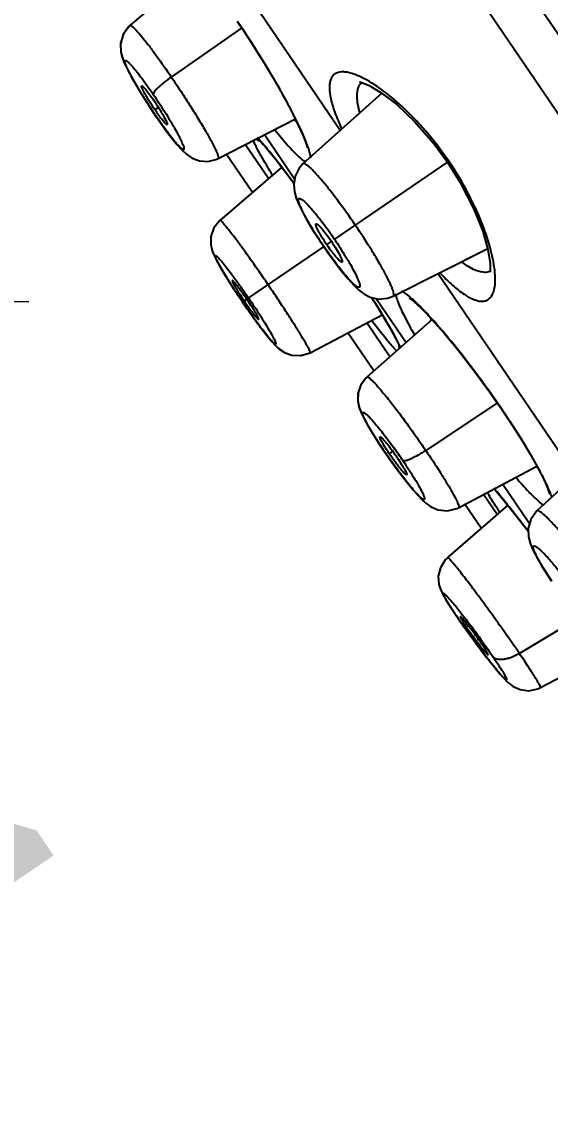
# Model space of a CAD drawing. Extents: x 0 to 1239, y 0 to 509.
# Drawn here: x 234.75 to 244.64, y 216.65 to 237.02 of the extents above; entities that cross this region are included whole.
import ezdxf

# ---------------------------------------------------------------- set-up
doc = ezdxf.new("R2010")
doc.units = 0
doc.header["$LTSCALE"] = 10
doc.header["$MEASUREMENT"] = 0
doc.header["$PDMODE"] = 3
doc.header["$PDSIZE"] = -10
doc.layers.get('0').update_dxf_attribs({"linetype": 'CONTINUOUS'})
doc.layers.get('DEFPOINTS').update_dxf_attribs({"linetype": 'CONTINUOUS'})
doc.styles.add('Daelim Dimension', font='')
doc.styles.get('Daelim Dimension').set_extended_font_data('NanumGothic')
doc.dimstyles.new('DEFAULT', dxfattribs={"dimscale": 2, "dimtxt": 2, "dimasz": 2, "dimexe": 0, "dimexo": 2, "dimgap": 1, "dimtad": 1, "dimdec": 1, "dimzin": 9, "dimdsep": 46, "dimtxsty": 'Daelim Dimension', "dimcen": 0.5, "dimclrd": 252, "dimclre": 252, "dimclrt": 3, "dimadec": 1, "dimazin": 0, "dimtfac": 1, "dimtdec": 1, "dimtix": 1, "dimtmove": 0, "dimatfit": 3, "dimfxl": 1, "dimtolj": 1, "dimtzin": 1, "dimlwd": 9, "dimlwe": 9, "dimarcsym": 0})

# ---------------------------------------------------------------- blocks, each defined once
blk = doc.blocks.new('*D3')
at = {"color": 5, "lineweight": 9, "ltscale": 0.5, "transparency": 16777216}
for p, q in [((239.661, 280.105), (348.211, 280.105)), ((348.211, 276.105), (348.211, 73.467)), ((322.728, 69.467), (348.211, 69.467))]:
    blk.add_line(p, q, dxfattribs=at)
at = {"color": 5, "ltscale": 0.5, "transparency": 16777216}
for points in [[(347.545, 276.105), (348.878, 276.105), (348.211, 280.105)], [(347.545, 73.467), (348.878, 73.467), (348.211, 69.467)]]:
    blk.add_solid(points, dxfattribs=at)
at = {"layer": 'DEFPOINTS', "color": 0, "ltscale": 0.5, "transparency": 16777216}
for p in [(235.661, 280.105), (318.728, 69.467), (348.211, 69.467)]:
    blk.add_point(p, dxfattribs=at)
at = {"color": 7, "ltscale": 0.5, "transparency": 16777216, "insert": (342.975, 174.786), "char_height": 6, "attachment_point": 5, "rotation": 90, "style": 'Daelim Dimension'}
blk.add_mtext('\\A1;211', dxfattribs=at)
blk = doc.blocks.new('*D4')
at = {"color": 5, "lineweight": 9, "ltscale": 0.5, "transparency": 16777216}
for p, q in [((234.885, 231.775), (206.744, 231.775)), ((206.744, 72.896), (206.744, 227.775)), ((297.395, 68.896), (206.744, 68.896))]:
    blk.add_line(p, q, dxfattribs=at)
at = {"color": 5, "ltscale": 0.5, "transparency": 16777216}
for points in [[(206.077, 227.775), (207.411, 227.775), (206.744, 231.775)], [(206.077, 72.896), (207.411, 72.896), (206.744, 68.896)]]:
    blk.add_solid(points, dxfattribs=at)
at = {"layer": 'DEFPOINTS', "color": 0, "ltscale": 0.5, "transparency": 16777216}
for p in [(206.744, 231.775), (238.885, 231.775), (301.395, 68.896)]:
    blk.add_point(p, dxfattribs=at)
at = {"color": 7, "ltscale": 0.5, "transparency": 16777216, "insert": (201.474, 150.336), "char_height": 6, "attachment_point": 5, "rotation": 90, "style": 'Daelim Dimension'}
blk.add_mtext('\\A1;163', dxfattribs=at)
blk = doc.blocks.new('*D5')
at = {"color": 5, "lineweight": 9, "ltscale": 0.5, "transparency": 16777216}
for p, q in [((221.184, 268.962), (200.54, 254.933)), ((202.788, 251.625), (244.041, 190.921)), ((266.933, 201.642), (246.289, 187.613))]:
    blk.add_line(p, q, dxfattribs=at)
at = {"color": 5, "ltscale": 0.5, "transparency": 16777216}
for points in [[(203.339, 251.999), (202.237, 251.25), (200.54, 254.933)], [(244.592, 191.296), (243.489, 190.546), (246.289, 187.613)]]:
    blk.add_solid(points, dxfattribs=at)
at = {"layer": 'DEFPOINTS', "color": 0, "ltscale": 0.5, "transparency": 16777216}
for p in [(224.492, 271.21), (270.241, 203.89), (246.289, 187.613)]:
    blk.add_point(p, dxfattribs=at)
at = {"color": 7, "ltscale": 0.5, "transparency": 16777216, "insert": (229.031, 225.09), "char_height": 6, "attachment_point": 5, "rotation": 304.199, "style": 'Daelim Dimension'}
blk.add_mtext('\\A1;{\\H1.25x;\\C256;Ø}81', dxfattribs=at)

msp = doc.modelspace()

# ---------------------------------------------------------------- linework, layer by layer
at = {"color": 9, "linetype": 'Continuous'}
for p, q in [((266.31, 205.206), (224.188, 267.018)), ((223.751, 266.18), (265.371, 205.106)), ((240.715, 234.984), (238.282, 238.554)), ((238.871, 236.905), (237.553, 235.983)), ((237.312, 235.412), (237.246, 235.37)), ((237.257, 235.266), (237.26, 235.258)), ((239.3, 234.904), (239.86, 234.081)), ((242.745, 234.406), (240.606, 232.948)), ((240.407, 232.813), (238.997, 231.851)), ((240.548, 232.909), (240.461, 232.849)), ((244.975, 228.733), (242.54, 232.305)), ((238.885, 231.776), (238.885, 231.775)), ((238.964, 231.829), (238.914, 231.795)), ((241.388, 231.839), (241.948, 231.017)), ((243.654, 229.886), (242.314, 228.997)), ((243.739, 229.766), (243.73, 229.772)), ((241.538, 228.984), (241.532, 228.989)), ((241.695, 228.981), (241.632, 228.935)), ((243.755, 228.365), (244.257, 227.629)), ((243.941, 227.858), (243.923, 227.882)), ((242.894, 225.894), (242.883, 225.907)), ((245.186, 225.869), (244.067, 225.196)), ((243.105, 225.724), (243.07, 225.697))]:
    msp.add_line(p, q, dxfattribs=at)
at = {"color": 7, "linetype": 'Continuous'}
for p, q in [((238.041, 238.024), (236.779, 236.946)), ((236.779, 236.946), (236.779, 236.945)), ((236.718, 236.154), (236.783, 236.029)), ((236.78, 236.033), (236.864, 235.884)), ((236.861, 235.889), (236.962, 235.719)), ((236.96, 235.723), (237.075, 235.539)), ((241.495, 235.679), (240.017, 234.362)), ((237.073, 235.542), (237.196, 235.353)), ((241.77, 235.468), (242.106, 235.149)), ((237.195, 235.354), (237.26, 235.258)), ((237.196, 235.353), (237.26, 235.258)), ((237.26, 235.258), (237.329, 235.158)), ((238.428, 234.457), (239.874, 235.198)), ((242.106, 235.149), (242.465, 234.737)), ((239.37, 234.083), (238.937, 234.718)), ((242.465, 234.737), (242.721, 234.389)), ((239.069, 233.823), (238.583, 234.536)), ((239.618, 234.298), (238.463, 233.3)), ((240.017, 234.362), (240.017, 234.362)), ((242.721, 234.389), (242.958, 234.011)), ((242.958, 234.011), (243.21, 233.525)), ((238.463, 233.3), (238.463, 233.3)), ((240.204, 233.118), (240.329, 232.923)), ((240.329, 232.923), (240.404, 232.811)), ((240.404, 232.811), (240.48, 232.701)), ((240.48, 232.701), (240.616, 232.513)), ((241.706, 231.883), (243.473, 232.777)), ((238.711, 232.035), (238.826, 231.862)), ((238.826, 231.862), (238.885, 231.775)), ((238.885, 231.775), (238.944, 231.688)), ((241.706, 231.883), (241.706, 231.883)), ((238.938, 231.697), (239.064, 231.518)), ((239.058, 231.527), (239.175, 231.366)), ((239.169, 231.373), (239.274, 231.234)), ((240.149, 230.825), (241.501, 231.535)), ((241.643, 230.748), (241.21, 231.382)), ((242.432, 231.445), (241.214, 230.369)), ((239.269, 231.24), (239.361, 231.123)), ((241.344, 230.484), (240.858, 231.197)), ((239.356, 231.129), (239.435, 231.035)), ((239.43, 231.04), (239.499, 230.964)), ((240.149, 230.825), (240.149, 230.825)), ((243.677, 229.849), (243.73, 229.772)), ((243.73, 229.772), (243.764, 229.722)), ((241.172, 229.568), (241.252, 229.426)), ((243.764, 229.722), (243.891, 229.531)), ((241.249, 229.431), (241.349, 229.268)), ((241.346, 229.272), (241.464, 229.09)), ((245.754, 229.126), (244.395, 227.864)), ((241.463, 229.092), (241.532, 228.989)), ((241.532, 228.989), (241.597, 228.895)), ((241.597, 228.895), (241.726, 228.714)), ((241.726, 228.714), (241.852, 228.543)), ((242.927, 227.924), (244.392, 228.704)), ((243.651, 227.8), (243.397, 228.174)), ((243.594, 228.279), (243.673, 228.187)), ((243.673, 228.187), (243.939, 227.859)), ((243.848, 227.971), (242.719, 226.994)), ((242.927, 227.924), (242.927, 227.924)), ((243.35, 227.54), (243.037, 228)), ((243.939, 227.859), (244.234, 227.479)), ((244.6, 226.655), (244.669, 226.553)), ((242.883, 225.907), (242.925, 225.847)), ((242.92, 225.854), (243.029, 225.698)), ((243.024, 225.704), (243.139, 225.545)), ((243.135, 225.551), (243.25, 225.394)), ((243.246, 225.399), (243.357, 225.251)), ((243.354, 225.256), (243.458, 225.119)), ((244.461, 224.559), (245.815, 225.272)), ((243.455, 225.123), (243.551, 225.002)), ((243.548, 225.005), (243.632, 224.901)), ((243.63, 224.904), (243.703, 224.817)), ((243.701, 224.819), (243.763, 224.748)), ((243.761, 224.75), (243.817, 224.691)), ((243.815, 224.692), (243.873, 224.638)), ((243.871, 224.64), (243.951, 224.581))]:
    msp.add_line(p, q, dxfattribs=at)
for points in [[(236.779, 236.945), (236.753, 236.921), (236.65, 236.776), (236.602, 236.601), (236.609, 236.447), (236.637, 236.342), (236.673, 236.25)], [(236.779, 236.945), (236.763, 236.931), (236.657, 236.79), (236.603, 236.614), (236.608, 236.455), (236.636, 236.347), (236.671, 236.255), (236.72, 236.149)], [(238.792, 237.017), (238.854, 236.927), (239.008, 236.693), (239.156, 236.462), (239.296, 236.236), (239.427, 236.018), (239.548, 235.81), (239.657, 235.615), (239.754, 235.435), (239.839, 235.27), (239.911, 235.123), (239.971, 234.992), (240.019, 234.88), (240.055, 234.787), (240.08, 234.715), (240.093, 234.668), (240.095, 234.66)], [(241.091, 235.887), (241.083, 235.886), (241.115, 235.879), (241.258, 235.822), (241.481, 235.69), (241.77, 235.468)], [(237.329, 235.158), (237.452, 234.985), (237.565, 234.837), (237.663, 234.716), (237.75, 234.618), (237.835, 234.539), (237.941, 234.467), (238.081, 234.413), (238.234, 234.402), (238.386, 234.438), (238.428, 234.457)], [(239.188, 234.811), (239.188, 234.811), (239.202, 234.798), (239.232, 234.767), (239.274, 234.721), (239.327, 234.66), (239.389, 234.586), (239.459, 234.5), (239.538, 234.401), (239.624, 234.29), (239.718, 234.167), (239.819, 234.031), (239.846, 233.995)], [(240.017, 234.362), (239.943, 234.28), (239.868, 234.13), (239.843, 233.974), (239.857, 233.834), (239.891, 233.716), (239.94, 233.596), (240.008, 233.458), (240.096, 233.298), (240.204, 233.118)], [(243.21, 233.525), (243.38, 233.101), (243.478, 232.759), (243.519, 232.507), (243.521, 232.353), (243.517, 232.33)], [(238.463, 233.3), (238.351, 233.162), (238.295, 233.002), (238.292, 232.849), (238.32, 232.73), (238.354, 232.644), (238.397, 232.558), (238.452, 232.457), (238.523, 232.336), (238.61, 232.195), (238.711, 232.035)], [(240.616, 232.513), (240.744, 232.347), (240.86, 232.207), (240.964, 232.094), (241.057, 232.004), (241.154, 231.929), (241.277, 231.864), (241.431, 231.829), (241.597, 231.843), (241.706, 231.883)], [(241.302, 231.859), (241.374, 231.743), (241.465, 231.595), (241.545, 231.46), (241.616, 231.339), (241.677, 231.232), (241.727, 231.14), (241.768, 231.063), (241.797, 231.003), (241.815, 230.963), (241.818, 230.956)], [(242.014, 231.846), (242.009, 231.848), (242.01, 231.847), (242.041, 231.825), (242.091, 231.785), (242.156, 231.727), (242.233, 231.653), (242.323, 231.562), (242.424, 231.454), (242.535, 231.33), (242.656, 231.19), (242.787, 231.034), (242.925, 230.864), (243.069, 230.681), (243.218, 230.485), (243.37, 230.28), (243.524, 230.068), (243.677, 229.849)], [(239.495, 230.968), (239.562, 230.904), (239.659, 230.835), (239.8, 230.78), (239.969, 230.77), (240.149, 230.825)], [(239.499, 230.964), (239.567, 230.9), (239.668, 230.83), (239.811, 230.778)], [(239.811, 230.778), (239.981, 230.771), (240.149, 230.825)], [(241.214, 230.369), (241.19, 230.347), (241.098, 230.221), (241.048, 230.075), (241.043, 229.923), (241.071, 229.794), (241.113, 229.685), (241.175, 229.562)], [(241.213, 230.369), (241.18, 230.337), (241.092, 230.208), (241.046, 230.061), (241.045, 229.911), (241.073, 229.787), (241.116, 229.679)], [(243.891, 229.531), (244.01, 229.346), (244.122, 229.168), (244.224, 228.999), (244.315, 228.842), (244.396, 228.697), (244.465, 228.567), (244.521, 228.453), (244.565, 228.356), (244.597, 228.278), (244.617, 228.221), (244.626, 228.188), (244.627, 228.184)], [(241.852, 228.543), (241.97, 228.391), (242.075, 228.263), (242.164, 228.161), (242.241, 228.08), (242.313, 228.013), (242.401, 227.949), (242.542, 227.885), (242.722, 227.866), (242.894, 227.909), (242.926, 227.925)], [(244.395, 227.864), (244.372, 227.842), (244.278, 227.703), (244.232, 227.539), (244.238, 227.378), (244.274, 227.245), (244.326, 227.122), (244.397, 226.987), (244.488, 226.831), (244.6, 226.655)], [(242.724, 226.989), (242.68, 226.947), (242.588, 226.802), (242.549, 226.642), (242.562, 226.486), (242.597, 226.38), (242.637, 226.299), (242.685, 226.214), (242.749, 226.111)], [(242.749, 226.111), (242.833, 225.982), (242.883, 225.907)], [(243.949, 224.582), (244.078, 224.523), (244.243, 224.501), (244.412, 224.537), (244.461, 224.559)]]:
    msp.add_lwpolyline(points, dxfattribs=at)
at = {"color": 9, "linetype": 'Continuous'}
for centre, radius, start, end in [((240.333, 234.367), 1.788, 63.2851, 63.8955), ((240.284, 234.271), 1.896, 62.2279, 63.2808), ((242.077, 237.227), 3.014, 222.663, 223.8617), ((239.386, 235.142), 0.398, 233.1708, 242.5811), ((237.695, 230.982), 6.101, 34.14, 40.7976), ((240.76, 235.396), 1.222, 227.822, 229.7879), ((240.625, 235.238), 1.014, 229.836, 230.2719), ((237.73, 230.971), 6.079, 27.7364, 34.41), ((241.706, 232.163), 1.91, 5.4508, 6.3553), ((241.799, 232.172), 1.816, 4.9263, 5.4476), ((242.973, 232.207), 1.256, 199.0543, 200.7643), ((245.077, 232.727), 2.959, 204.6546, 205.8623), ((242.202, 231.01), 0.398, 185.9578, 195.3874), ((233.572, 223.148), 10.056, 35.9395, 36.291), ((233.214, 222.889), 10.498, 34.2805, 35.9372), ((246.535, 230.92), 3.097, 226.0895, 226.7909), ((250.201, 232.299), 7.88, 211.2015, 211.6428), ((219.331, 208.427), 31.356, 37.4328, 38.2924)]:
    msp.add_arc(centre, radius, start, end, dxfattribs=at)
at = {"color": 7, "linetype": 'Continuous'}
for centre, radius, start, end in [((233.613, 233.081), 4.373, 32.1041, 34.2491), ((240.547, 237.618), 3.993, 214.2457, 215.7209), ((243.3, 234.784), 3.436, 211.4931, 214.278), ((243.227, 234.731), 3.345, 214.231, 217.1201), ((243.725, 235.073), 5.821, 212.8068, 214.2719), ((243.719, 235.07), 5.814, 214.2781, 215.8905), ((230.599, 226.167), 10.101, 34.0891, 34.3407), ((232.879, 227.701), 7.353, 33.0339, 34.1486), ((238.168, 226.388), 4.378, 34.2967, 36.4454)]:
    msp.add_arc(centre, radius, start, end, dxfattribs=at)
at = {"color": 9, "linetype": 'Continuous'}
for points, start_tangent, end_tangent in [([(282.601, 221.336), (280.605, 224.289), (279.515, 225.928), (278.384, 227.677), (275.964, 231.437), (273.282, 235.442), (270.321, 239.579), (267.115, 243.764), (263.744, 247.944), (260.297, 252.075), (256.841, 256.097), (253.429, 259.946), (246.999, 266.919), (241.544, 272.658), (237.503, 276.854)], (-0.544815, 0.838556), (-0.694865, 0.71914)), ([(236.779, 236.946), (236.79, 236.948), (236.807, 236.94), (236.83, 236.923), (236.859, 236.897), (236.934, 236.817), (237.029, 236.703), (237.143, 236.558), (237.27, 236.386), (237.553, 235.983)], (0.760197, 0.649693), (0.562988, -0.826465)), ([(240.115, 234.664), (240.039, 234.86), (239.931, 235.098), (239.628, 235.678), (239.234, 236.344), (238.79, 237.028)], (-0.324383, 0.945926), (-0.562885, 0.826535)), ([(237.257, 235.266), (237.149, 235.428), (237.044, 235.592), (236.946, 235.751), (236.859, 235.898), (236.788, 236.028), (236.758, 236.086), (236.733, 236.137), (236.713, 236.182), (236.698, 236.219), (236.688, 236.25), (236.684, 236.273), (236.685, 236.287), (236.691, 236.294), (236.702, 236.293), (236.719, 236.284), (236.766, 236.243), (236.832, 236.172), (236.912, 236.075), (237.006, 235.953), (237.108, 235.813), (237.216, 235.658)], (-0.563137, 0.826364), (0.563138, -0.826363)), ([(241.12, 235.973), (240.91, 236.056), (240.819, 236.075), (240.739, 236.079), (240.612, 236.041), (240.568, 235.999), (240.536, 235.942), (240.517, 235.871), (240.51, 235.787), (240.536, 235.579), (240.613, 235.322), (240.738, 235.021)], (-0.89801, 0.439975), (0.420288, -0.907391)), ([(237.553, 235.983), (237.422, 235.885), (237.308, 235.786), (237.236, 235.706), (237.22, 235.678), (237.216, 235.658)], (-0.819228, -0.573467), (0.104772, -0.994496)), ([(237.553, 235.983), (237.735, 235.712), (237.91, 235.44), (238.07, 235.182), (238.208, 234.949), (238.316, 234.752), (238.392, 234.599), (238.416, 234.542), (238.43, 234.499), (238.433, 234.482), (238.434, 234.47), (238.428, 234.457)], (0.563198, -0.826322), (-0.889601, -0.456739)), ([(241.045, 235.758), (241.058, 235.796), (241.118, 235.884)], (0.26672, 0.963774), (0.731923, 0.681387)), ([(241.924, 235.381), (241.526, 235.719), (241.168, 235.949)], (-0.723808, 0.690001), (-0.884861, 0.465856)), ([(237.216, 235.658), (237.324, 235.495), (237.429, 235.332), (237.527, 235.173), (237.612, 235.027), (237.684, 234.896), (237.714, 234.839), (237.739, 234.787), (237.759, 234.742), (237.774, 234.704), (237.785, 234.673), (237.789, 234.65), (237.789, 234.635), (237.787, 234.63), (237.783, 234.627), (237.772, 234.628), (237.756, 234.636), (237.735, 234.653), (237.709, 234.677), (237.643, 234.748), (237.562, 234.847), (237.468, 234.969), (237.365, 235.111), (237.257, 235.266)], (0.563138, -0.826363), (-0.563137, 0.826364)), ([(241.079, 235.327), (241.032, 235.571), (241.045, 235.758)], (-0.273499, 0.961872), (0.26672, 0.963774)), ([(242.313, 234.97), (242.216, 235.08), (241.924, 235.381)], (-0.652002, 0.758217), (-0.723808, 0.690001)), ([(239.3, 234.698), (239.261, 234.743), (239.162, 234.851)], (-0.648736, 0.761013), (-0.706724, 0.70749)), ([(239.49, 234.996), (239.74, 234.696), (239.94, 234.491)], (0.621742, -0.783222), (0.741652, -0.670785)), ([(239.162, 234.641), (239.138, 234.687), (239.083, 234.804)], (-0.464593, 0.885525), (-0.395079, 0.918647)), ([(239.44, 234.156), (239.357, 234.295), (239.162, 234.641)], (-0.516722, 0.856153), (-0.464593, 0.885525)), ([(239.845, 233.999), (239.543, 234.398), (239.3, 234.698)], (-0.594455, 0.804129), (-0.648736, 0.761013)), ([(240.164, 234.472), (240.148, 234.556), (240.115, 234.664)], (-0.098955, 0.995092), (-0.324383, 0.945926)), ([(239.977, 234.458), (240, 234.44), (240.06, 234.399)], (0.769111, -0.639115), (0.874263, -0.485452)), ([(240.995, 233.213), (240.66, 233.683), (240.503, 233.888), (240.359, 234.063), (240.234, 234.203), (240.18, 234.258), (240.133, 234.303), (240.092, 234.336), (240.059, 234.357), (240.017, 234.361)], (-0.562882, 0.826537), (-0.759969, -0.649959)), ([(240.407, 232.813), (240.298, 232.976), (240.198, 233.136), (240.109, 233.286), (240.035, 233.421), (239.98, 233.534), (239.96, 233.581), (239.946, 233.622), (239.936, 233.655), (239.932, 233.681), (239.934, 233.7), (239.941, 233.71), (239.972, 233.707), (239.995, 233.693), (240.023, 233.672), (240.055, 233.643), (240.092, 233.607), (240.177, 233.514), (240.275, 233.398), (240.382, 233.261), (240.494, 233.109), (240.606, 232.948)], (-0.563141, 0.826361), (0.563138, -0.826363)), ([(243.352, 233.284), (243.299, 233.41), (243.111, 233.798)], (-0.377339, 0.926075), (-0.467365, 0.884064)), ([(239.362, 232.101), (239.196, 232.342), (239.035, 232.572), (238.883, 232.783), (238.748, 232.966), (238.635, 233.113), (238.589, 233.172), (238.549, 233.22), (238.516, 233.258), (238.49, 233.284), (238.472, 233.298), (238.463, 233.3)], (-0.562511, 0.82679), (-0.761827, -0.647781)), ([(241.706, 231.883), (241.717, 231.923), (241.709, 231.962), (241.694, 232.012), (241.67, 232.073), (241.638, 232.143), (241.554, 232.31), (241.443, 232.508), (241.31, 232.729), (240.995, 233.213)], (0.885003, 0.465586), (-0.563776, 0.825928)), ([(243.604, 232.374), (243.521, 232.791), (243.352, 233.284)], (-0.11061, 0.993864), (-0.377339, 0.926075)), ([(240.606, 232.948), (240.715, 232.785), (240.815, 232.625), (240.903, 232.476), (240.976, 232.342), (241.031, 232.229), (241.051, 232.181), (241.066, 232.141), (241.076, 232.107), (241.08, 232.08), (241.072, 232.051), (241.06, 232.048), (241.042, 232.053), (241.019, 232.066), (240.992, 232.087), (240.959, 232.116), (240.923, 232.151), (240.837, 232.244), (240.739, 232.362), (240.632, 232.499), (240.52, 232.652), (240.407, 232.813)], (0.563138, -0.826363), (-0.563141, 0.826361)), ([(238.885, 231.776), (238.776, 231.938), (238.674, 232.096), (238.582, 232.242), (238.504, 232.371), (238.443, 232.479), (238.419, 232.524), (238.4, 232.562), (238.386, 232.593), (238.378, 232.617), (238.375, 232.633), (238.378, 232.641), (238.381, 232.642), (238.386, 232.641), (238.392, 232.638), (238.399, 232.633), (238.418, 232.617), (238.441, 232.593), (238.47, 232.562), (238.503, 232.523), (238.581, 232.426), (238.673, 232.306), (238.776, 232.166), (238.886, 232.012), (238.997, 231.851)], (-0.563138, 0.826363), (0.56314, -0.826362)), ([(243.386, 232.329), (243.205, 232.384), (242.993, 232.518)], (-0.995654, 0.093129), (-0.795194, 0.606355)), ([(242.584, 232.313), (242.818, 232.085), (243.03, 231.92), (243.215, 231.82), (243.296, 231.795), (243.369, 231.787), (243.433, 231.797), (243.488, 231.824), (243.57, 231.93), (243.61, 232.099), (243.609, 232.328)], (0.691238, -0.722627), (-0.085846, 0.996308)), ([(243.526, 232.351), (243.494, 232.338), (243.386, 232.329)], (-0.902351, -0.431002), (-0.995654, 0.093129)), ([(240.149, 230.825), (240.151, 230.834), (240.144, 230.856), (240.13, 230.889), (240.107, 230.933), (240.077, 230.988), (240.039, 231.054), (239.943, 231.213), (239.822, 231.405), (239.681, 231.623), (239.526, 231.858), (239.362, 232.101)], (0.881899, 0.471439), (-0.563297, 0.826255)), ([(242.023, 231.864), (241.934, 231.934), (241.862, 231.979)], (-0.762135, 0.647418), (-0.892551, 0.450947)), ([(238.997, 231.851), (239.106, 231.689), (239.209, 231.531), (239.301, 231.384), (239.38, 231.254), (239.441, 231.146), (239.465, 231.101), (239.484, 231.063), (239.497, 231.033), (239.505, 231.009), (239.507, 231.001), (239.508, 230.994), (239.507, 230.989), (239.505, 230.987), (239.496, 230.987), (239.483, 230.996), (239.464, 231.012), (239.44, 231.036), (239.411, 231.068), (239.378, 231.106), (239.3, 231.203), (239.208, 231.323), (239.106, 231.462), (238.997, 231.615), (238.885, 231.776)], (0.56314, -0.826362), (-0.563138, 0.826363)), ([(241.755, 231.096), (241.565, 231.431), (241.306, 231.856)], (-0.471565, 0.881831), (-0.531003, 0.84737)), ([(241.755, 231.927), (241.758, 231.901), (241.786, 231.797)], (0.058449, -0.99829), (0.325834, -0.945427)), ([(243.739, 229.766), (243.265, 230.43), (242.788, 231.04), (242.36, 231.534), (242.178, 231.722), (242.023, 231.864)], (-0.562997, 0.826459), (-0.762135, 0.647418)), ([(241.799, 231.762), (241.917, 231.502), (242.104, 231.16)], (0.353903, -0.935282), (0.501665, -0.865062)), ([(241.657, 230.982), (241.581, 231.071), (241.304, 231.421)], (-0.655117, 0.755527), (-0.607851, 0.794051)), ([(241.776, 230.852), (241.75, 230.878), (241.657, 230.982)], (-0.710623, 0.703573), (-0.655117, 0.755527)), ([(241.848, 230.909), (241.83, 230.948), (241.755, 231.096)], (-0.400065, 0.916487), (-0.471565, 0.881831)), ([(241.214, 230.369), (241.228, 230.37), (241.239, 230.365), (241.253, 230.356), (241.288, 230.326), (241.333, 230.283), (241.447, 230.157), (241.591, 229.984), (241.758, 229.771), (241.94, 229.527), (242.128, 229.265), (242.314, 228.997)], (0.75112, 0.660166), (0.562988, -0.826465)), ([(244.565, 228.386), (244.418, 228.671), (244.227, 229.005), (243.739, 229.766)], (-0.428651, 0.90347), (-0.562973, 0.826475)), ([(241.538, 228.984), (241.445, 229.123), (241.36, 229.255), (241.286, 229.376), (241.224, 229.483), (241.178, 229.571), (241.16, 229.608), (241.147, 229.64), (241.138, 229.666), (241.133, 229.686), (241.137, 229.708), (241.146, 229.709), (241.158, 229.705), (241.175, 229.695), (241.196, 229.678), (241.221, 229.656), (241.249, 229.628), (241.316, 229.556), (241.395, 229.464), (241.483, 229.355), (241.578, 229.233), (241.677, 229.1)], (-0.563137, 0.826364), (0.591892, -0.806017)), ([(241.888, 228.802), (241.993, 228.645), (242.086, 228.498), (242.165, 228.367), (242.226, 228.256), (242.268, 228.169), (242.289, 228.11), (242.292, 228.091), (242.288, 228.08), (242.28, 228.077), (242.266, 228.082), (242.246, 228.094), (242.221, 228.115), (242.192, 228.142), (242.157, 228.177), (242.119, 228.219), (242.076, 228.268), (241.981, 228.382), (241.876, 228.517), (241.764, 228.665), (241.65, 228.823), (241.538, 228.984)], (0.563138, -0.826363), (-0.563137, 0.826364)), ([(242.314, 228.997), (242.174, 228.91), (242.041, 228.841), (241.941, 228.803), (241.908, 228.798), (241.888, 228.802)], (-0.833367, -0.552721), (-0.88727, 0.46125)), ([(242.314, 228.997), (242.585, 228.587), (242.698, 228.405), (242.792, 228.246), (242.864, 228.116), (242.911, 228.017), (242.925, 227.98), (242.932, 227.953), (242.933, 227.934), (242.927, 227.924)], (0.563198, -0.826322), (-0.882527, -0.470262)), ([(244.006, 228.483), (244.241, 228.224), (244.434, 228.037)], (0.654618, -0.75596), (0.752356, -0.658757)), ([(244.676, 228.115), (244.656, 228.173), (244.565, 228.386)], (-0.30565, 0.952144), (-0.428651, 0.90347)), ([(243.697, 227.844), (243.64, 227.932), (243.492, 228.165)], (-0.54929, 0.835632), (-0.52452, 0.851398)), ([(243.923, 227.882), (243.829, 227.998), (243.587, 228.292)], (-0.621394, 0.783498), (-0.650672, 0.759359)), ([(244.434, 228.037), (244.453, 228.021), (244.504, 227.979)], (0.752356, -0.658757), (0.791655, -0.610969)), ([(245.626, 226.418), (245.226, 226.975), (245.026, 227.234), (244.839, 227.461), (244.674, 227.648), (244.602, 227.722), (244.539, 227.783), (244.486, 227.828), (244.444, 227.856), (244.428, 227.864), (244.414, 227.868), (244.395, 227.864)], (-0.562873, 0.826543), (-0.735937, -0.67705)), ([(244.671, 226.555), (244.59, 226.678), (244.516, 226.795), (244.453, 226.901), (244.401, 226.995), (244.362, 227.074), (244.337, 227.136), (244.327, 227.18), (244.331, 227.205), (244.339, 227.209), (244.35, 227.209), (244.365, 227.204), (244.383, 227.194), (244.405, 227.179), (244.43, 227.159), (244.488, 227.106), (244.557, 227.035), (244.635, 226.949), (244.72, 226.85), (244.81, 226.739)], (-0.561418, 0.827533), (0.623497, -0.781825)), ([(244.067, 225.196), (243.862, 225.493), (243.639, 225.809), (243.412, 226.123), (243.198, 226.412), (243.1, 226.542), (243.01, 226.659), (242.93, 226.761), (242.861, 226.847), (242.805, 226.913), (242.764, 226.959), (242.737, 226.984), (242.729, 226.989), (242.724, 226.989)], (-0.562414, 0.826856), (-0.765312, -0.64366)), ([(242.761, 226.094), (242.728, 226.147), (242.7, 226.193), (242.678, 226.233), (242.66, 226.265), (242.648, 226.291), (242.642, 226.309), (242.641, 226.316), (242.641, 226.32), (242.643, 226.323), (242.646, 226.323), (242.65, 226.322), (242.656, 226.319), (242.672, 226.306), (242.694, 226.286), (242.72, 226.259), (242.788, 226.182), (242.874, 226.08)], (-0.536768, 0.84373), (0.631802, -0.77513)), ([(242.894, 225.894), (242.857, 225.948), (242.761, 226.094)], (-0.563138, 0.826363), (-0.536768, 0.84373)), ([(242.874, 226.08), (242.911, 226.034), (243.034, 225.877)], (0.631802, -0.77513), (0.611382, -0.791335)), ([(243.571, 225.138), (243.66, 225.006), (243.733, 224.892), (243.762, 224.845), (243.786, 224.803), (243.805, 224.769), (243.818, 224.742), (243.826, 224.722), (243.827, 224.715), (243.828, 224.71), (243.826, 224.707), (243.824, 224.705), (243.82, 224.706), (243.814, 224.709), (243.799, 224.72), (243.778, 224.739), (243.752, 224.765), (243.721, 224.799), (243.686, 224.84), (243.646, 224.887), (243.555, 224.998), (243.451, 225.13), (243.339, 225.276), (243.223, 225.431), (243.107, 225.59), (242.894, 225.894)], (0.56314, -0.826362), (-0.563138, 0.826363)), ([(243.034, 225.877), (243.311, 225.507), (243.571, 225.138)], (0.611382, -0.791335), (0.56314, -0.826362)), ([(244.067, 225.196), (243.921, 225.125), (243.845, 225.101), (243.773, 225.087), (243.706, 225.085), (243.65, 225.093), (243.571, 225.138)], (-0.857088, -0.51517), (-0.667877, 0.744272)), ([(244.461, 224.559), (244.462, 224.563), (244.46, 224.573), (244.444, 224.608), (244.414, 224.663), (244.369, 224.738), (244.311, 224.83), (244.24, 224.938), (244.159, 225.061), (244.067, 225.196)], (0.87797, 0.478715), (-0.563321, 0.826238))]:
    msp.add_spline(points, degree=3, dxfattribs=dict(at, start_tangent=start_tangent, end_tangent=end_tangent))
at = {"color": 7, "linetype": 'Continuous'}
for points, start_tangent, end_tangent in [([(237.246, 235.37), (237.144, 235.527), (237.099, 235.602), (237.06, 235.67), (237.029, 235.728), (237.008, 235.773), (236.997, 235.804), (236.998, 235.818)], (-0.563137, 0.826364), (0.760502, 0.649336)), ([(236.998, 235.818), (237.007, 235.817), (237.023, 235.805), (237.046, 235.783), (237.074, 235.75), (237.145, 235.659), (237.228, 235.543)], (0.760502, 0.649336), (0.563138, -0.826363)), ([(237.476, 235.092), (237.468, 235.093), (237.456, 235.102), (237.44, 235.117), (237.419, 235.139), (237.368, 235.202), (237.305, 235.286)], (-0.889918, -0.456121), (-0.584022, 0.811738)), ([(237.318, 235.406), (237.381, 235.302), (237.431, 235.212), (237.465, 235.143), (237.474, 235.119), (237.478, 235.102)], (0.531812, -0.846862), (0.114154, -0.993463)), ([(237.478, 235.102), (237.478, 235.099), (237.476, 235.092)], (0.114154, -0.993463), (-0.889918, -0.456121)), ([(240.37, 232.99), (240.316, 233.083), (240.277, 233.159), (240.258, 233.212), (240.256, 233.228), (240.259, 233.237)], (-0.521384, 0.853322), (0.748107, 0.663578)), ([(240.259, 233.237), (240.271, 233.237), (240.293, 233.223), (240.323, 233.195), (240.36, 233.155), (240.45, 233.045), (240.548, 232.909)], (0.748107, 0.663578), (0.563138, -0.826363)), ([(240.548, 232.909), (240.639, 232.767), (240.709, 232.643), (240.732, 232.594), (240.747, 232.557), (240.752, 232.531), (240.748, 232.519)], (0.563138, -0.826363), (-0.891221, -0.453569)), ([(240.748, 232.519), (240.739, 232.519), (240.724, 232.527), (240.683, 232.565), (240.626, 232.628), (240.559, 232.712)], (-0.891221, -0.453569), (-0.603955, 0.797019)), ([(238.692, 232.176), (238.691, 232.168), (238.696, 232.153), (238.707, 232.129), (238.723, 232.099), (238.744, 232.062), (238.77, 232.019), (238.832, 231.919)], (-0.772758, -0.634701), (0.541683, -0.840583)), ([(238.939, 231.865), (238.85, 231.99), (238.808, 232.046), (238.771, 232.094), (238.74, 232.132), (238.716, 232.158), (238.7, 232.173), (238.692, 232.176)], (-0.572914, 0.819615), (-0.772758, -0.634701)), ([(239.008, 231.661), (239.075, 231.571), (239.104, 231.534), (239.13, 231.503), (239.151, 231.478), (239.168, 231.461), (239.18, 231.451), (239.187, 231.449)], (0.586521, -0.809934), (0.877032, 0.480432)), ([(239.187, 231.449), (239.188, 231.456), (239.183, 231.471), (239.172, 231.494), (239.156, 231.525), (239.134, 231.562), (239.108, 231.606), (239.043, 231.709)], (0.877032, 0.480432), (-0.544759, 0.838593)), ([(241.482, 229.177), (241.468, 229.205), (241.459, 229.228), (241.455, 229.243), (241.457, 229.251)], (-0.461947, 0.886908), (0.749996, 0.661443)), ([(241.457, 229.251), (241.464, 229.25), (241.478, 229.242), (241.52, 229.201)], (0.749996, 0.661443), (0.681, -0.732283)), ([(241.544, 229.069), (241.526, 229.099), (241.482, 229.177)], (-0.527223, 0.849727), (-0.461947, 0.886908)), ([(241.52, 229.201), (241.597, 229.111), (241.69, 228.989)], (0.681, -0.732283), (0.593727, -0.804666)), ([(241.632, 228.935), (241.608, 228.97), (241.544, 229.069)], (-0.563137, 0.826364), (-0.527223, 0.849727)), ([(241.957, 228.54), (241.944, 228.545), (241.919, 228.566), (241.884, 228.602), (241.842, 228.652), (241.793, 228.713), (241.74, 228.783), (241.632, 228.935)], (-0.882496, -0.47032), (-0.563137, 0.826364)), ([(241.785, 228.855), (241.863, 228.736), (241.922, 228.636), (241.942, 228.598), (241.955, 228.568), (241.96, 228.549), (241.957, 228.54)], (0.563138, -0.826363), (-0.882496, -0.47032)), ([(242.961, 225.883), (242.962, 225.876), (242.968, 225.86)], (-0.738724, -0.674008), (0.441972, -0.897029)), ([(243.049, 225.794), (243.015, 225.835), (242.988, 225.864), (242.97, 225.88), (242.964, 225.883), (242.961, 225.883)], (-0.638037, 0.770006), (-0.738724, -0.674008)), ([(242.968, 225.86), (242.975, 225.847), (243.007, 225.793)], (0.441972, -0.897029), (0.531175, -0.847262)), ([(243.007, 225.793), (243.021, 225.772), (243.07, 225.697)], (0.531175, -0.847262), (0.563138, -0.826363)), ([(243.348, 225.395), (243.193, 225.609), (243.049, 225.794)], (-0.573376, 0.819292), (-0.638037, 0.770006)), ([(243.07, 225.697), (243.199, 225.516), (243.267, 225.424), (243.332, 225.34), (243.389, 225.269), (243.414, 225.239), (243.436, 225.214), (243.453, 225.195), (243.467, 225.182), (243.476, 225.174), (243.482, 225.173)], (0.563138, -0.826363), (0.900036, 0.435816)), ([(243.482, 225.173), (243.482, 225.178), (243.477, 225.191), (243.467, 225.211), (243.451, 225.238), (243.43, 225.271), (243.406, 225.309), (243.348, 225.395)], (0.900036, 0.435816), (-0.564216, 0.825627))]:
    msp.add_spline(points, degree=3, dxfattribs=dict(at, start_tangent=start_tangent, end_tangent=end_tangent))

# ---------------------------------------------------------------- dimensions: what is measured, and where the dimension line sits
at = {"color": 5, "ltscale": 0.5}
dim = msp.add_linear_dim(base=(348.211, 69.467), p1=(235.661, 280.105), p2=(318.728, 69.467), angle=90, dimstyle='DEFAULT', override={"dimtxt": 3, "dimdec": 0, "dimclrd": 5, "dimclre": 5, "dimclrt": 7}, dxfattribs=at)
dim.commit()
dim.dimension.update_dxf_attribs({"geometry": '*D3', "text_midpoint": (348.211, 174.786), "dimtype": 160})
dim = msp.add_aligned_dim(p1=(224.492, 271.21), p2=(270.241, 203.89), distance=-28.96, text='{\\H1.25x;\\C256;Ø}<>', dimstyle='DEFAULT', override={"dimtxt": 3, "dimdec": 0, "dimclrd": 5, "dimclre": 5, "dimclrt": 7}, dxfattribs=at)
dim.commit()
dim.dimension.update_dxf_attribs({"geometry": '*D5', "text_midpoint": (229.031, 225.09)})
dim = msp.add_linear_dim(base=(206.744, 231.775), p1=(301.395, 68.896), p2=(238.885, 231.775), angle=90, dimstyle='DEFAULT', override={"dimtxt": 3, "dimdec": 0, "dimclrd": 5, "dimclre": 5, "dimclrt": 7}, dxfattribs=at)
dim.commit()
dim.dimension.update_dxf_attribs({"geometry": '*D4', "text_midpoint": (201.474, 150.336)})

doc.saveas('drawing.dxf')
